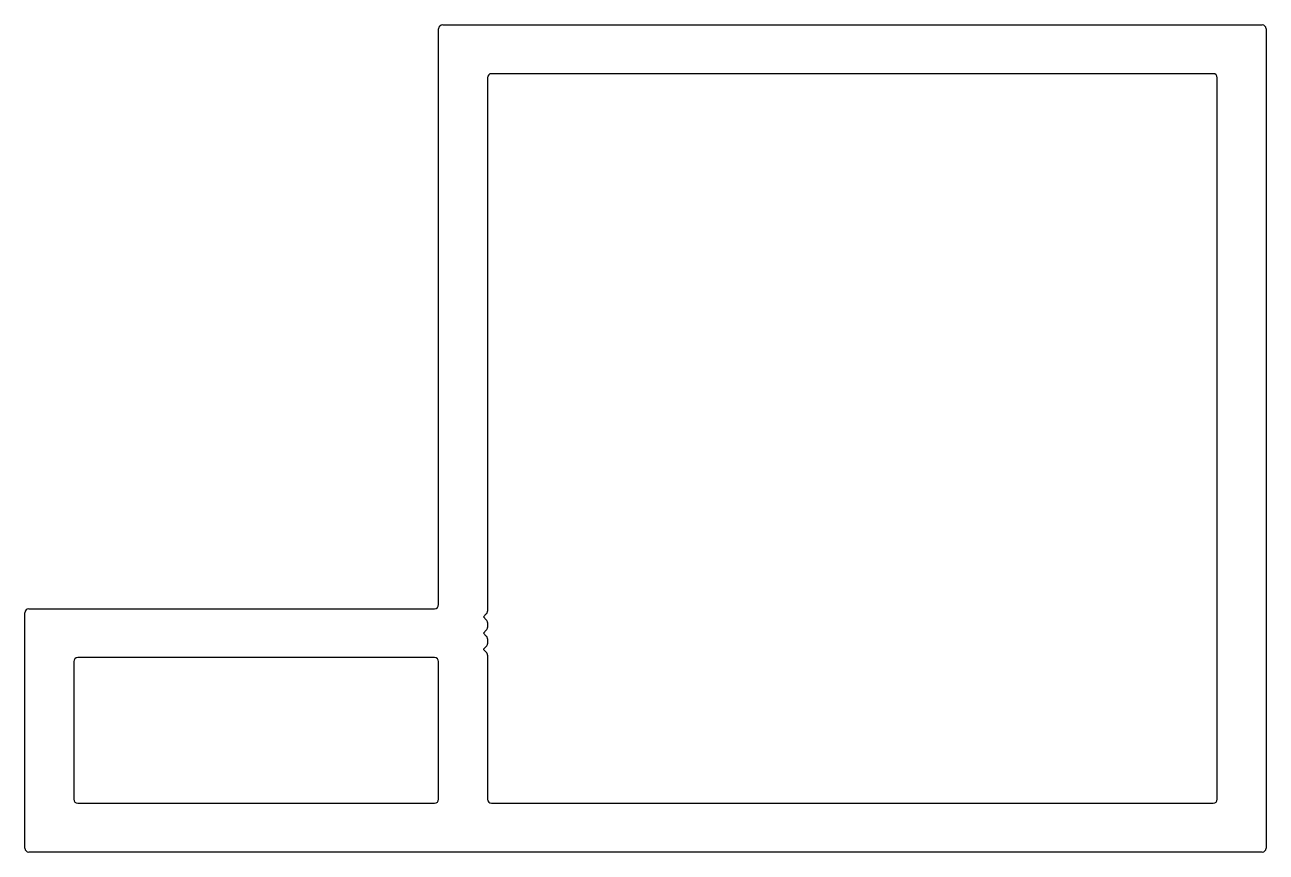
# Model space of a CAD drawing. Extents: x -35.2 to 41, y 0.2 to 51.
import ezdxf

# ---------------------------------------------------------------- set-up
doc = ezdxf.new("R2010")
doc.units = 0
doc.layers.get('0').update_dxf_attribs({"linetype": 'CONTINUOUS'})
doc.layers.add('1', color=7, linetype='CONTINUOUS')

msp = doc.modelspace()

# ---------------------------------------------------------------- linework, layer by layer
at = {"color": 7}
for p, q in [((-9.822, 15.424), (-9.822, 50.775)), ((-9.572, 51.025), (40.728, 51.025)), ((40.978, 50.775), (40.978, 0.475)), ((-35.222, 0.475), (-35.222, 14.924)), ((-34.972, 15.174), (-10.072, 15.174)), ((-32.222, 11.924), (-32.222, 3.475)), ((-10.072, 12.174), (-31.972, 12.174)), ((-9.822, 3.475), (-9.822, 11.924)), ((-31.972, 3.225), (-10.072, 3.225)), ((40.728, 0.225), (-34.972, 0.225))]:
    msp.add_line(p, q, dxfattribs=at)
for centre, start, end in [((-9.572, 50.775), 90, 180), ((40.728, 50.775), 0, 90), ((-10.072, 15.424), 270, 360), ((-34.972, 14.924), 90, 180), ((-31.972, 11.924), 90, 180), ((-10.072, 11.924), 0, 90), ((-31.972, 3.475), 180, 270), ((-10.072, 3.475), 270, 0), ((-34.972, 0.475), 180, 270), ((40.728, 0.475), 270, 0)]:
    msp.add_arc(centre, 0.25, start, end, dxfattribs=at)
at = {"layer": '1', "color": 7, "linetype": 'CONTINUOUS'}
for p, q in [((37.728, 48.025, -0.168), (-6.572, 48.025, -0.168)), ((-6.822, 47.775, -0.168), (-6.822, 15.027, -0.168)), ((37.978, 3.475, -0.168), (37.978, 47.775, -0.168)), ((-6.895, 14.851, -0.168), (-7.066, 14.679, -0.168)), ((-7.066, 14.668, -0.168), (-6.895, 14.497, -0.168)), ((-6.895, 13.851, -0.168), (-7.066, 13.68, -0.168)), ((-6.822, 14.32, -0.168), (-6.822, 14.027, -0.168)), ((-7.066, 13.668, -0.168), (-6.895, 13.497, -0.168)), ((-6.822, 13.32, -0.168), (-6.822, 13.027, -0.168)), ((-6.895, 12.851, -0.168), (-7.066, 12.68, -0.168)), ((-7.066, 12.668, -0.168), (-6.895, 12.497, -0.168)), ((-6.822, 12.32, -0.168), (-6.822, 3.475, -0.168)), ((-6.572, 3.225, -0.168), (37.728, 3.225, -0.168))]:
    msp.add_line(p, q, dxfattribs=at)
for centre, radius, start, end in [((-6.572, 47.775, -0.168), 0.25, 90, 180), ((37.728, 47.775, -0.168), 0.25, 0, 90), ((-7.06, 14.674, -0.168), 0.008, 135, 225), ((-7.072, 15.027, -0.168), 0.25, 315, 360), ((-7.072, 14.32, -0.168), 0.25, 0, 45), ((-7.072, 14.027, -0.168), 0.25, 315, 360), ((-7.06, 13.674, -0.168), 0.008, 135, 225), ((-7.072, 13.32, -0.168), 0.25, 360, 45), ((-7.072, 13.027, -0.168), 0.25, 315, 360), ((-7.06, 12.674, -0.168), 0.008, 135, 225), ((-7.072, 12.32, -0.168), 0.25, 0, 45), ((-6.572, 3.475, -0.168), 0.25, 180, 270), ((37.728, 3.475, -0.168), 0.25, 270, 0)]:
    msp.add_arc(centre, radius, start, end, dxfattribs=at)

doc.saveas('drawing.dxf')
